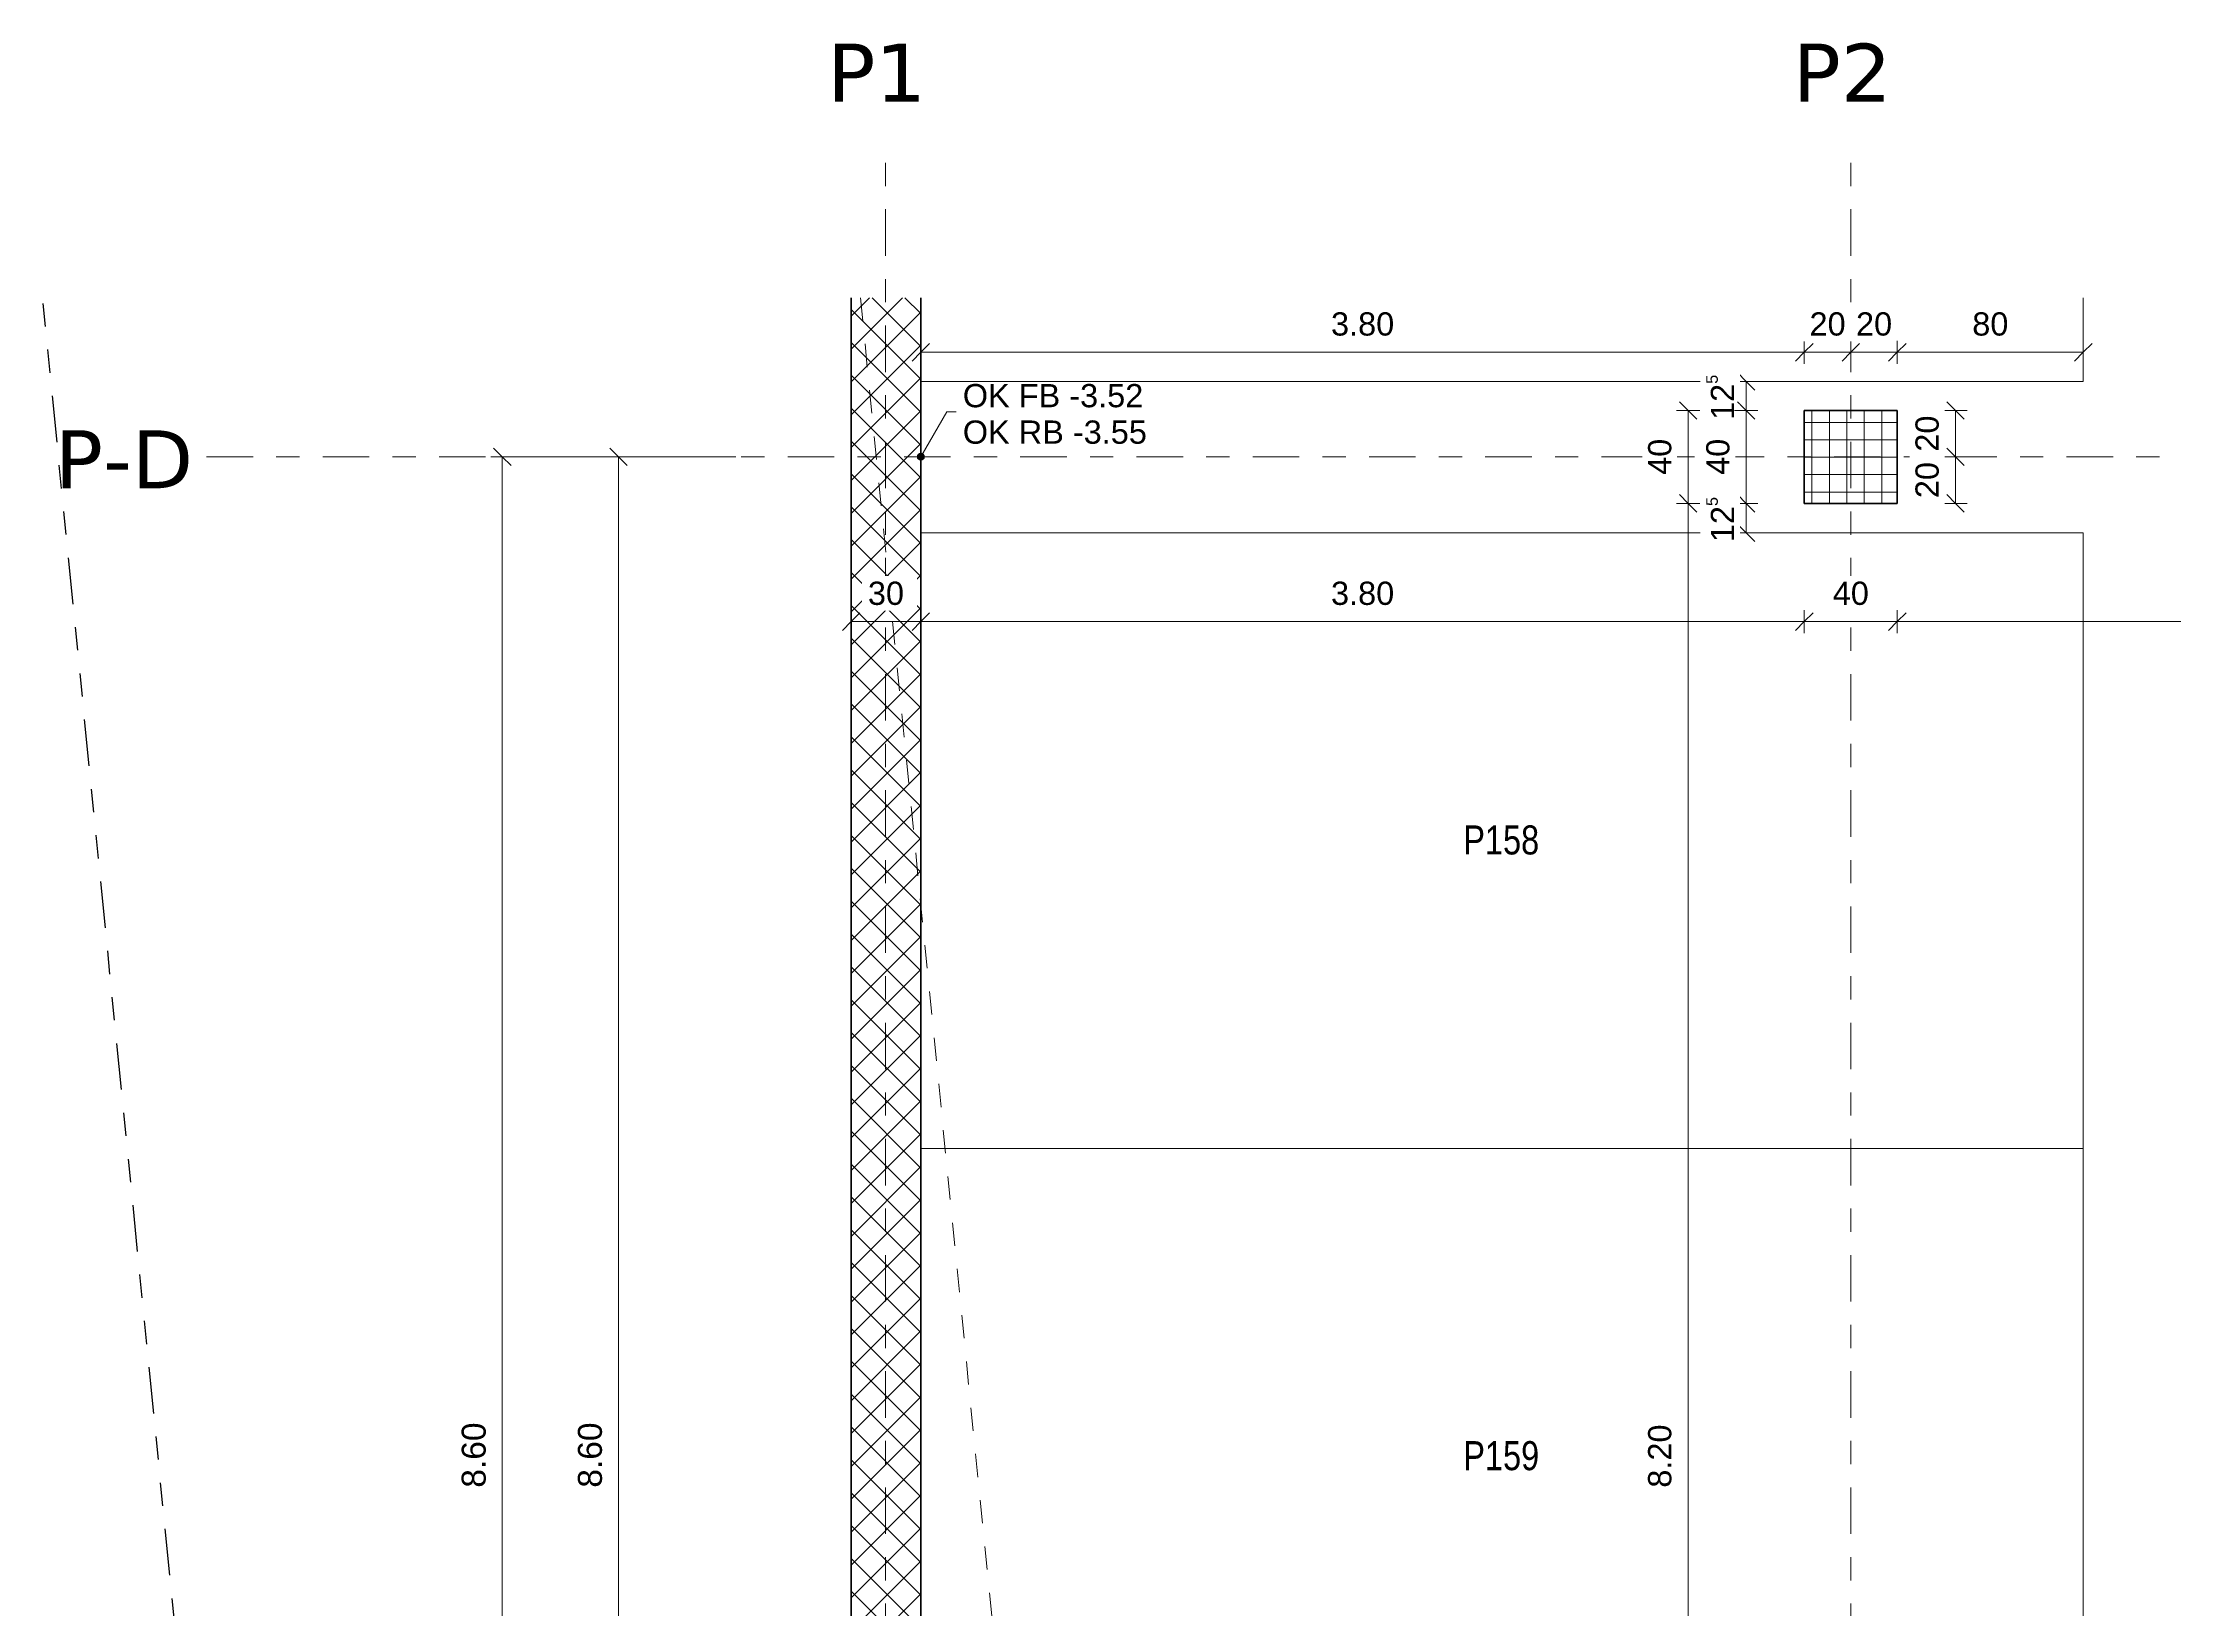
# Model space of a CAD drawing. Header units: metres. Extents: x -85.4 to -16.9, y -21.5 to 5.8.
# Drawn here: x -81.49 to -72.32, y -0.98 to 5.76 of the extents above; entities that cross this region are included whole.
import ezdxf

# ---------------------------------------------------------------- set-up
doc = ezdxf.new("R2010")
doc.units = ezdxf.units.M
for name, pattern in [('_Grundgrenze_', [0.45, 0.2, -0.05, 0.05, -0.05, 0.05, -0.05]), ('_Rasterlinie_', [0.375, 0.2, -0.05, 0.075, -0.05]), ('_Strichliert - Fein_', [0.15, 0.1, -0.05])]:
    doc.linetypes.add(name, pattern=pattern)
for name, color, linetype, lineweight in [('A-____-____-DIMS', 7, 'Continuous', 5), ('A-____-____-DIMS-50', 7, 'Continuous', 5), ('A-WALL-____-MCUT', 7, 'Continuous', 35), ('A-WALL-____-PATT', 7, 'Continuous', 35), ('C-PRKG-____-IDEN', 7, 'Continuous', 5), ('C-PRKG-____-OTLN', 7, 'Continuous', 9), ('G-____-____-DIMS', 7, 'Continuous', 5), ('S-COLS-____-MCUT', 7, 'Continuous', 35), ('S-COLS-____-OTLN', 7, 'Continuous', 9), ('S-GRID-____-OTLN', 7, 'Continuous', 5)]:
    doc.layers.add(name, color=color, linetype=linetype, lineweight=lineweight)
for name, color, linetype, lineweight, true_color in [('A-DETL-____-OTLN', 5, 'Continuous', 9, 0x0000ff), ('C-PROP-LINE-OTLN', 7, '_Grundgrenze_', 25, 0x800000), ('S-GRID-____-IDEN', 7, 'Continuous', 9, 0x5555aa)]:
    doc.layers.add(name, color=color, linetype=linetype, lineweight=lineweight, true_color=true_color)
doc.styles.add('Arial_2', font='arial.ttf', dxfattribs={"height": 0.1})
doc.styles.add('Arial_3', font='arial.ttf', dxfattribs={"width": 0.8, "height": 0.125})
doc.styles.add('Arial_B', font='arial.ttf', dxfattribs={"height": 0.103175})
doc.styles.add('Verdana_B', font='verdana.ttf', dxfattribs={"height": 0.25})
doc.dimstyles.new('SUB_Rohbau_Aussen_Vermassung', dxfattribs={"dimscale": 0.3048, "dimtxt": 0.102026, "dimasz": 0.246063, "dimexe": 0.164042, "dimexo": 0.0625, "dimgap": 0.123031, "dimtad": 1, "dimrnd": 0.005, "dimzin": 0, "dimdsep": 46, "dimtxsty": 'Arial_B', "dimblk1": 'OBLIQUE', "dimblk2": 'OBLIQUE', "dimsah": 1, "dimcen": 0.09, "dimazin": 0, "dimtfac": 1, "dimtdec": 4, "dimtix": 1, "dimtmove": 0, "dimatfit": 3, "dimfxl": 1.64042, "dimfxlon": 1, "dimtvp": 1, "dimtfill": 1, "dimtolj": 1, "dimtzin": 0, "dimarcsym": 2})
doc.dimstyles.new('SUB_Rohbau_fein', dxfattribs={"dimscale": 0.3048, "dimtxt": 0.102026, "dimasz": 0.246063, "dimexe": 0.164042, "dimexo": 0.0625, "dimgap": 0.123031, "dimtad": 1, "dimdec": 1, "dimlfac": 100, "dimrnd": 0.5, "dimdsep": 46, "dimtxsty": 'Arial_2', "dimblk1": 'OBLIQUE', "dimblk2": 'OBLIQUE', "dimsah": 1, "dimcen": 0.09, "dimazin": 0, "dimtfac": 1, "dimtdec": 4, "dimtix": 1, "dimtmove": 0, "dimatfit": 3, "dimfxl": 0.164042, "dimfxlon": 1, "dimtvp": 1, "dimtfill": 1, "dimtolj": 1, "dimtzin": 0, "dimarcsym": 2})
doc.dimstyles.new('SUB_Rohbau_fein_1', dxfattribs={"dimscale": 0.3048, "dimtxt": 0.102026, "dimasz": 0.246063, "dimexe": 0.164042, "dimexo": 0.0625, "dimgap": 0.123031, "dimtad": 1, "dimrnd": 0.005, "dimzin": 0, "dimdsep": 46, "dimtxsty": 'Arial_2', "dimblk1": 'OBLIQUE', "dimblk2": 'OBLIQUE', "dimsah": 1, "dimcen": 0.09, "dimazin": 0, "dimtfac": 1, "dimtdec": 4, "dimtix": 1, "dimtmove": 0, "dimatfit": 3, "dimfxl": 0.164042, "dimfxlon": 1, "dimtvp": 1, "dimtfill": 1, "dimtolj": 1, "dimtzin": 0, "dimarcsym": 2})

# ---------------------------------------------------------------- blocks, each defined once
blk = doc.blocks.new('PP_Parkplatz - 2650 x 5000-V6--01_UG_OK_FFB_AF_lu')
at = {"layer": 'C-PRKG-____-OTLN', "color": 253, "true_color": 0x999999}
for p, q in [((-77.708, 1.0005), (-77.708, -1.649)), ((-72.708, 1.0005), (-77.708, 1.0005)), ((-72.708, 1.0005), (-77.708, 1.0005)), ((-77.708, -1.649), (-77.708, 1.0005)), ((-77.708, 1.0005), (-72.708, 1.0005)), ((-72.708, 1.0005), (-72.708, -1.649)), ((-72.708, -1.649), (-72.708, 1.0005)), ((-72.708, 1.0005), (-72.708, -1.649)), ((-72.708, 1.0005), (-72.708, 1.0005)), ((-72.708, -1.649), (-77.708, -1.649)), ((-77.708, -1.649), (-72.708, -1.649)), ((-72.708, -1.649), (-77.708, -1.649)), ((-72.708, -1.649), (-72.708, -1.649))]:
    blk.add_line(p, q, dxfattribs=at)
blk = doc.blocks.new('PP_Parkplatz - 2650 x 5000-V12--01_UG_OK_FFB_AF_lu')
at = {"layer": 'C-PRKG-____-OTLN', "color": 253, "true_color": 0x999999}
for p, q in [((-77.708, 4.3016), (-77.708, 4.6615)), ((-77.708, 4.3016), (-77.708, 4.6615)), ((-72.708, 4.3016), (-72.708, 4.6615)), ((-72.708, 4.3015), (-72.708, 4.6615)), ((-72.708, 4.6615), (-72.708, 4.3016)), ((-77.708, 4.3016), (-72.708, 4.3016)), ((-72.708, 4.3016), (-77.708, 4.3016)), ((-77.708, 4.3015), (-72.708, 4.3015)), ((-72.708, 4.3015), (-72.708, 4.3016))]:
    blk.add_line(p, q, dxfattribs=at)
blk = doc.blocks.new('Family - ___-13919876--01_UG_OK_FFB_AF_lu')
at = {"layer": 'C-PROP-LINE-OTLN'}
blk.add_line((-78.996, -20.3395), (-81.4851, 4.6615), dxfattribs=at)
blk = doc.blocks.new('DIMBLOCK8--01_UG_OK_FFB_AF_lu')
at = {"layer": 'A-____-____-DIMS-50'}
for p, q in [((-79.508, 3.9766), (-79.558, 3.9766)), ((-79.508, 3.9766), (-79.5455, 4.0141)), ((-79.508, 3.9766), (-79.508, -4.6234)), ((-79.508, 3.9766), (-79.4705, 3.9391)), ((-79.508, 3.9766), (-79.008, 3.9766)), ((-79.508, -4.6234), (-79.558, -4.6234)), ((-79.508, -4.6234), (-79.5455, -4.5859)), ((-79.508, -4.6234), (-79.4705, -4.6609)), ((-79.508, -4.6234), (-79.008, -4.6234))]:
    blk.add_line(p, q, dxfattribs=at)
at = {"layer": 'A-____-____-DIMS-50', "color": 0, "insert": (-79.6827, -0.4591), "char_height": 0.10317, "width": 0.325653, "attachment_point": 1, "rotation": 90, "line_spacing_factor": 0.941778, "style": 'Arial_B', "bg_fill": 3, "box_fill_scale": 1.25, "bg_fill_color": 256, "bg_fill_true_color": 13158600, "bg_fill_transparency": 0}
blk.add_mtext('8.60', dxfattribs=at)
blk = doc.blocks.new('_Oblique')
at = {"color": 0, "linetype": 'ByBlock', "lineweight": -2}
blk.add_line((-0.5, -0.5), (0.5, 0.5), dxfattribs=at)
blk = doc.blocks.new('DIMBLOCK14--01_UG_OK_FFB_AF_lu')
at = {"layer": 'A-____-____-DIMS-50'}
for p, q in [((-79.008, 3.9766), (-79.058, 3.9766)), ((-79.008, 3.9766), (-79.0455, 4.0141)), ((-79.008, -4.6234), (-79.008, 3.9766)), ((-79.008, 3.9766), (-78.9705, 3.9391)), ((-79.008, 3.9766), (-78.5041, 3.9766)), ((-79.008, -4.6234), (-79.058, -4.6234)), ((-79.008, -4.6234), (-79.0455, -4.5859)), ((-79.008, -4.6234), (-78.9705, -4.6609)), ((-79.008, -4.6234), (-78.5041, -4.6234))]:
    blk.add_line(p, q, dxfattribs=at)
at = {"layer": 'A-____-____-DIMS-50', "color": 0, "insert": (-79.1827, -0.4591), "char_height": 0.10317, "width": 0.325653, "attachment_point": 1, "rotation": 90, "line_spacing_factor": 0.941778, "style": 'Arial_B', "bg_fill": 3, "box_fill_scale": 1.25, "bg_fill_color": 256, "bg_fill_true_color": 13158600, "bg_fill_transparency": 0}
blk.add_mtext('8.60', dxfattribs=at)
blk = doc.blocks.new('DIMBLOCK73--01_UG_OK_FFB_AF_lu')
at = {"layer": 'A-____-____-DIMS-50'}
for p, q in [((-74.408, 3.7766), (-74.458, 3.7766)), ((-74.408, 3.7766), (-74.4455, 3.8141)), ((-74.408, -4.4234), (-74.408, 3.7766)), ((-74.408, 3.7766), (-74.3705, 3.7391)), ((-74.408, 3.7766), (-74.358, 3.7766)), ((-74.408, -4.4234), (-74.4455, -4.3859)), ((-74.408, -4.4234), (-74.458, -4.4234)), ((-74.408, -4.4234), (-74.3705, -4.4609)), ((-74.408, -4.4234), (-74.358, -4.4234))]:
    blk.add_line(p, q, dxfattribs=at)
at = {"layer": 'A-____-____-DIMS-50', "color": 0, "insert": (-74.58, -0.4591), "char_height": 0.1, "width": 0.325653, "attachment_point": 1, "rotation": 90, "line_spacing_factor": 0.941778, "style": 'Arial_2', "bg_fill": 3, "box_fill_scale": 1.25, "bg_fill_color": 256, "bg_fill_true_color": 13158600, "bg_fill_transparency": 0}
blk.add_mtext('8.20', dxfattribs=at)
blk = doc.blocks.new('DIMBLOCK74--01_UG_OK_FFB_AF_lu')
at = {"layer": 'A-____-____-DIMS-50'}
for p, q in [((-74.408, 4.1766), (-74.458, 4.1766)), ((-74.408, 4.1766), (-74.4455, 4.2141)), ((-74.408, 3.7766), (-74.408, 4.1766)), ((-74.408, 4.1766), (-74.3705, 4.1391)), ((-74.408, 4.1766), (-74.358, 4.1766)), ((-74.408, 3.7766), (-74.458, 3.7766)), ((-74.408, 3.7766), (-74.4455, 3.8141)), ((-74.408, 3.7766), (-74.3705, 3.7391)), ((-74.408, 3.7766), (-74.358, 3.7766))]:
    blk.add_line(p, q, dxfattribs=at)
at = {"layer": 'A-____-____-DIMS-50', "color": 0, "insert": (-74.58, 3.899), "char_height": 0.1, "width": 0.186088, "attachment_point": 1, "rotation": 90, "line_spacing_factor": 0.941778, "style": 'Arial_2', "bg_fill": 3, "box_fill_scale": 1.25, "bg_fill_color": 256, "bg_fill_true_color": 13158600, "bg_fill_transparency": 0}
blk.add_mtext('40', dxfattribs=at)
blk = doc.blocks.new('DIMBLOCK80--01_UG_OK_FFB_AF_lu')
at = {"layer": 'A-____-____-DIMS-50'}
for p, q in [((-74.158, 4.3016), (-74.1955, 4.3391)), ((-74.158, 4.3016), (-74.208, 4.3016)), ((-74.158, 4.3016), (-74.158, 4.1766)), ((-74.158, 4.3016), (-74.1205, 4.2641)), ((-74.158, 4.3016), (-74.108, 4.3016)), ((-74.158, 4.1766), (-74.208, 4.1766)), ((-74.158, 4.1766), (-74.1955, 4.2141)), ((-74.158, 4.1766), (-74.1205, 4.1391)), ((-74.158, 4.1766), (-74.108, 4.1766))]:
    blk.add_line(p, q, dxfattribs=at)
at = {"layer": 'A-____-____-DIMS-50', "color": 0, "insert": (-74.33, 4.1355), "char_height": 0.1, "width": 0.248525, "attachment_point": 1, "rotation": 90, "line_spacing_factor": 0.941778, "style": 'Arial_2', "bg_fill": 3, "box_fill_scale": 1.25, "bg_fill_color": 256, "bg_fill_true_color": 13158600, "bg_fill_transparency": 0}
blk.add_mtext('12\\A2\\H0.5x;\\S5^  ;\\H2x;', dxfattribs=at)
blk = doc.blocks.new('DIMBLOCK81--01_UG_OK_FFB_AF_lu')
at = {"layer": 'A-____-____-DIMS-50'}
for p, q in [((-74.158, 4.1766), (-74.208, 4.1766)), ((-74.158, 4.1766), (-74.1955, 4.2141)), ((-74.158, 4.1766), (-74.158, 3.7766)), ((-74.158, 4.1766), (-74.1205, 4.1391)), ((-74.158, 4.1766), (-74.108, 4.1766)), ((-74.158, 3.7766), (-74.208, 3.7766)), ((-74.158, 3.7766), (-74.1955, 3.8141)), ((-74.158, 3.7766), (-74.1205, 3.7391)), ((-74.158, 3.7766), (-74.108, 3.7766))]:
    blk.add_line(p, q, dxfattribs=at)
at = {"layer": 'A-____-____-DIMS-50', "color": 0, "insert": (-74.33, 3.899), "char_height": 0.1, "width": 0.186088, "attachment_point": 1, "rotation": 90, "line_spacing_factor": 0.941778, "style": 'Arial_2', "bg_fill": 3, "box_fill_scale": 1.25, "bg_fill_color": 256, "bg_fill_true_color": 13158600, "bg_fill_transparency": 0}
blk.add_mtext('40', dxfattribs=at)
blk = doc.blocks.new('DIMBLOCK82--01_UG_OK_FFB_AF_lu')
at = {"layer": 'A-____-____-DIMS-50'}
for p, q in [((-74.158, 3.7766), (-74.208, 3.7766)), ((-74.158, 3.7766), (-74.1955, 3.8141)), ((-74.158, 3.7766), (-74.158, 3.6499)), ((-74.158, 3.7766), (-74.1205, 3.7391)), ((-74.158, 3.7766), (-74.108, 3.7766)), ((-74.158, 3.6499), (-74.1955, 3.6874)), ((-74.158, 3.6499), (-74.208, 3.6499)), ((-74.158, 3.6499), (-74.1205, 3.6124)), ((-74.158, 3.6499), (-74.108, 3.6499))]:
    blk.add_line(p, q, dxfattribs=at)
at = {"layer": 'A-____-____-DIMS-50', "color": 0, "insert": (-74.33, 3.6097), "char_height": 0.1, "width": 0.248525, "attachment_point": 1, "rotation": 90, "line_spacing_factor": 0.941778, "style": 'Arial_2', "bg_fill": 3, "box_fill_scale": 1.25, "bg_fill_color": 256, "bg_fill_true_color": 13158600, "bg_fill_transparency": 0}
blk.add_mtext('12\\A2\\H0.5x;\\S5^  ;\\H2x;', dxfattribs=at)
blk = doc.blocks.new('DIMBLOCK83--01_UG_OK_FFB_AF_lu')
at = {"layer": 'A-____-____-DIMS-50'}
for p, q in [((-77.708, 4.4266), (-77.7455, 4.3891)), ((-77.708, 4.4266), (-77.708, 4.4766)), ((-77.708, 4.4266), (-77.6705, 4.4641)), ((-77.708, 4.4266), (-73.908, 4.4266)), ((-77.708, 4.4266), (-77.708, 4.3766)), ((-73.908, 4.4266), (-73.9455, 4.3891)), ((-73.908, 4.4266), (-73.908, 4.4766)), ((-73.908, 4.4266), (-73.8705, 4.4641)), ((-73.908, 4.4266), (-73.908, 4.3766))]:
    blk.add_line(p, q, dxfattribs=at)
at = {"layer": 'A-____-____-DIMS-50', "color": 0, "insert": (-75.9437, 4.5986), "char_height": 0.1, "width": 0.325653, "attachment_point": 1, "line_spacing_factor": 0.941778, "style": 'Arial_2', "bg_fill": 3, "box_fill_scale": 1.25, "bg_fill_color": 256, "bg_fill_true_color": 13158600, "bg_fill_transparency": 0}
blk.add_mtext('3.80', dxfattribs=at)
blk = doc.blocks.new('DIMBLOCK84--01_UG_OK_FFB_AF_lu')
at = {"layer": 'A-____-____-DIMS-50'}
for p, q in [((-73.908, 4.4266), (-73.9455, 4.3891)), ((-73.908, 4.4266), (-73.908, 4.4766)), ((-73.908, 4.4266), (-73.8705, 4.4641)), ((-73.908, 4.4266), (-73.708, 4.4266)), ((-73.908, 4.4266), (-73.908, 4.3766)), ((-73.708, 4.4266), (-73.7455, 4.3891)), ((-73.708, 4.4266), (-73.708, 4.4766)), ((-73.708, 4.4266), (-73.6705, 4.4641)), ((-73.708, 4.4266), (-73.708, 4.3766))]:
    blk.add_line(p, q, dxfattribs=at)
at = {"layer": 'A-____-____-DIMS-50', "color": 0, "insert": (-73.8856, 4.5986), "char_height": 0.1, "width": 0.186088, "attachment_point": 1, "line_spacing_factor": 0.941778, "style": 'Arial_2', "bg_fill": 3, "box_fill_scale": 1.25, "bg_fill_color": 256, "bg_fill_true_color": 13158600, "bg_fill_transparency": 0}
blk.add_mtext('20', dxfattribs=at)
blk = doc.blocks.new('DIMBLOCK85--01_UG_OK_FFB_AF_lu')
at = {"layer": 'A-____-____-DIMS-50'}
for p, q in [((-73.708, 4.4266), (-73.7455, 4.3891)), ((-73.708, 4.4266), (-73.708, 4.4766)), ((-73.708, 4.4266), (-73.6705, 4.4641)), ((-73.708, 4.4266), (-73.508, 4.4266)), ((-73.708, 4.4266), (-73.708, 4.3766)), ((-73.508, 4.4266), (-73.5455, 4.3891)), ((-73.508, 4.4266), (-73.508, 4.4766)), ((-73.508, 4.4266), (-73.4705, 4.4641)), ((-73.508, 4.4266), (-73.508, 4.3766))]:
    blk.add_line(p, q, dxfattribs=at)
at = {"layer": 'A-____-____-DIMS-50', "color": 0, "insert": (-73.6856, 4.5986), "char_height": 0.1, "width": 0.186088, "attachment_point": 1, "line_spacing_factor": 0.941778, "style": 'Arial_2', "bg_fill": 3, "box_fill_scale": 1.25, "bg_fill_color": 256, "bg_fill_true_color": 13158600, "bg_fill_transparency": 0}
blk.add_mtext('20', dxfattribs=at)
blk = doc.blocks.new('DIMBLOCK86--01_UG_OK_FFB_AF_lu')
at = {"layer": 'A-____-____-DIMS-50'}
for p, q in [((-73.508, 4.4266), (-73.5455, 4.3891)), ((-73.508, 4.4266), (-73.508, 4.4766)), ((-73.508, 4.4266), (-73.4705, 4.4641)), ((-73.508, 4.4266), (-72.708, 4.4266)), ((-73.508, 4.4266), (-73.508, 4.3766)), ((-72.708, 4.4266), (-72.7455, 4.3891)), ((-72.708, 4.4266), (-72.708, 4.4766)), ((-72.708, 4.4266), (-72.6705, 4.4641)), ((-72.708, 4.4266), (-72.708, 4.3766))]:
    blk.add_line(p, q, dxfattribs=at)
at = {"layer": 'A-____-____-DIMS-50', "color": 0, "insert": (-73.1856, 4.5986), "char_height": 0.1, "width": 0.186088, "attachment_point": 1, "line_spacing_factor": 0.941778, "style": 'Arial_2', "bg_fill": 3, "box_fill_scale": 1.25, "bg_fill_color": 256, "bg_fill_true_color": 13158600, "bg_fill_transparency": 0}
blk.add_mtext('80', dxfattribs=at)
blk = doc.blocks.new('DIMBLOCK226--01_UG_OK_FFB_AF_lu')
at = {"layer": 'A-____-____-DIMS-50'}
for p, q in [((-78.008, 3.2675), (-78.008, 3.3175)), ((-78.008, 3.2675), (-77.9705, 3.305)), ((-77.708, 3.2675), (-77.708, 3.3175)), ((-77.708, 3.2675), (-77.6705, 3.305)), ((-78.008, 3.2675), (-78.0455, 3.23)), ((-78.008, 3.2675), (-77.708, 3.2675)), ((-78.008, 3.2675), (-78.008, 3.2175)), ((-77.708, 3.2675), (-77.7455, 3.23)), ((-77.708, 3.2675), (-77.708, 3.2175))]:
    blk.add_line(p, q, dxfattribs=at)
at = {"layer": 'A-____-____-DIMS-50', "color": 0, "insert": (-77.9356, 3.4396), "char_height": 0.1, "width": 0.186088, "attachment_point": 1, "line_spacing_factor": 0.941778, "style": 'Arial_2', "bg_fill": 3, "box_fill_scale": 1.25, "bg_fill_color": 256, "bg_fill_true_color": 13158600, "bg_fill_transparency": 0}
blk.add_mtext('30', dxfattribs=at)
blk = doc.blocks.new('DIMBLOCK227--01_UG_OK_FFB_AF_lu')
at = {"layer": 'A-____-____-DIMS-50'}
for p, q in [((-77.708, 3.2675), (-77.708, 3.3175)), ((-77.708, 3.2675), (-77.6705, 3.305)), ((-73.908, 3.2675), (-73.908, 3.3175)), ((-73.908, 3.2675), (-73.8705, 3.305)), ((-77.708, 3.2675), (-77.7455, 3.23)), ((-77.708, 3.2675), (-73.908, 3.2675)), ((-77.708, 3.2675), (-77.708, 3.2175)), ((-73.908, 3.2675), (-73.9455, 3.23)), ((-73.908, 3.2675), (-73.908, 3.2175))]:
    blk.add_line(p, q, dxfattribs=at)
at = {"layer": 'A-____-____-DIMS-50', "color": 0, "insert": (-75.9437, 3.4396), "char_height": 0.1, "width": 0.325653, "attachment_point": 1, "line_spacing_factor": 0.941778, "style": 'Arial_2', "bg_fill": 3, "box_fill_scale": 1.25, "bg_fill_color": 256, "bg_fill_true_color": 13158600, "bg_fill_transparency": 0}
blk.add_mtext('3.80', dxfattribs=at)
blk = doc.blocks.new('DIMBLOCK228--01_UG_OK_FFB_AF_lu')
at = {"layer": 'A-____-____-DIMS-50'}
for p, q in [((-73.908, 3.2675), (-73.908, 3.3175)), ((-73.908, 3.2675), (-73.8705, 3.305)), ((-73.508, 3.2675), (-73.508, 3.3175)), ((-73.508, 3.2675), (-73.4705, 3.305)), ((-73.908, 3.2675), (-73.9455, 3.23)), ((-73.908, 3.2675), (-73.508, 3.2675)), ((-73.908, 3.2675), (-73.908, 3.2175)), ((-73.508, 3.2675), (-73.5455, 3.23)), ((-73.508, 3.2675), (-73.508, 3.2175))]:
    blk.add_line(p, q, dxfattribs=at)
at = {"layer": 'A-____-____-DIMS-50', "color": 0, "insert": (-73.7856, 3.4396), "char_height": 0.1, "width": 0.186088, "attachment_point": 1, "line_spacing_factor": 0.941778, "style": 'Arial_2', "bg_fill": 3, "box_fill_scale": 1.25, "bg_fill_color": 256, "bg_fill_true_color": 13158600, "bg_fill_transparency": 0}
blk.add_mtext('40', dxfattribs=at)
blk = doc.blocks.new('DIMBLOCK229--01_UG_OK_FFB_AF_lu')
at = {"layer": 'A-____-____-DIMS-50'}
for p, q in [((-73.508, 3.2675), (-73.508, 3.3175)), ((-73.508, 3.2675), (-73.4705, 3.305)), ((-66.908, 3.2675), (-66.908, 3.3175)), ((-66.908, 3.2675), (-66.8705, 3.305)), ((-73.508, 3.2675), (-73.5455, 3.23)), ((-73.508, 3.2675), (-66.908, 3.2675)), ((-73.508, 3.2675), (-73.508, 3.2175)), ((-66.908, 3.2675), (-66.9455, 3.23)), ((-66.908, 3.2675), (-66.908, 3.2175))]:
    blk.add_line(p, q, dxfattribs=at)
at = {"layer": 'A-____-____-DIMS-50', "color": 0, "insert": (-70.3437, 3.4396), "char_height": 0.1, "width": 0.325653, "attachment_point": 1, "line_spacing_factor": 0.941778, "style": 'Arial_2', "bg_fill": 3, "box_fill_scale": 1.25, "bg_fill_color": 256, "bg_fill_true_color": 13158600, "bg_fill_transparency": 0}
blk.add_mtext('6.60', dxfattribs=at)
blk = doc.blocks.new('DIMBLOCK319--01_UG_OK_FFB_AF_lu')
at = {"layer": 'A-____-____-DIMS-50'}
for p, q in [((-73.258, 4.1766), (-73.308, 4.1766)), ((-73.258, 4.1766), (-73.2955, 4.2141)), ((-73.258, 4.1766), (-73.258, 3.9766)), ((-73.258, 4.1766), (-73.2205, 4.1391)), ((-73.258, 4.1766), (-73.208, 4.1766)), ((-73.258, 3.9766), (-73.308, 3.9766)), ((-73.258, 3.9766), (-73.2955, 4.0141)), ((-73.258, 3.9766), (-73.2205, 3.9391)), ((-73.258, 3.9766), (-73.208, 3.9766))]:
    blk.add_line(p, q, dxfattribs=at)
at = {"layer": 'A-____-____-DIMS-50', "color": 0, "insert": (-73.43, 3.999), "char_height": 0.1, "width": 0.186088, "attachment_point": 1, "rotation": 90, "line_spacing_factor": 0.941778, "style": 'Arial_2', "bg_fill": 3, "box_fill_scale": 1.25, "bg_fill_color": 256, "bg_fill_true_color": 13158600, "bg_fill_transparency": 0}
blk.add_mtext('20', dxfattribs=at)
blk = doc.blocks.new('DIMBLOCK320--01_UG_OK_FFB_AF_lu')
at = {"layer": 'A-____-____-DIMS-50'}
for p, q in [((-73.258, 3.9766), (-73.308, 3.9766)), ((-73.258, 3.9766), (-73.2955, 4.0141)), ((-73.258, 3.9766), (-73.258, 3.7766)), ((-73.258, 3.9766), (-73.2205, 3.9391)), ((-73.258, 3.9766), (-73.208, 3.9766)), ((-73.258, 3.7766), (-73.308, 3.7766)), ((-73.258, 3.7766), (-73.2955, 3.8141)), ((-73.258, 3.7766), (-73.2205, 3.7391)), ((-73.258, 3.7766), (-73.208, 3.7766))]:
    blk.add_line(p, q, dxfattribs=at)
at = {"layer": 'A-____-____-DIMS-50', "color": 0, "insert": (-73.43, 3.799), "char_height": 0.1, "width": 0.186088, "attachment_point": 1, "rotation": 90, "line_spacing_factor": 0.941778, "style": 'Arial_2', "bg_fill": 3, "box_fill_scale": 1.25, "bg_fill_color": 256, "bg_fill_true_color": 13158600, "bg_fill_transparency": 0}
blk.add_mtext('20', dxfattribs=at)

msp = doc.modelspace()

# ---------------------------------------------------------------- hatches: boundary and pattern name
at = {"layer": 'A-WALL-____-PATT', "lineweight": 9}
h = msp.add_hatch(dxfattribs=at)
h.set_pattern_fill('FP_1', color=256, style=0, pattern_type=2)
h.set_pattern_definition([(45, (0, 0), (-0.07071068, 0.07071068), []), (135, (0, 0), (-0.07071068, -0.07071068), [])])
h.paths.add_polyline_path([(-78.008, -12.7114), (-77.708, -12.6965), (-77.708, 4.6615), (-78.008, 4.6615), (-78.008, -8.339)])
at = {"layer": 'G-____-____-DIMS', "lineweight": 9}
h = msp.add_hatch(color=256, dxfattribs=at)
edge = h.paths.add_edge_path()
edge.add_arc((-77.708, 3.9772), 0.015, 0, 360)
at = {"layer": 'S-COLS-____-OTLN'}
h = msp.add_hatch(dxfattribs=at)
h.set_pattern_fill('FP_2', color=256, style=0, pattern_type=2)
h.set_pattern_definition([(0, (0, 0), (0, 0.075), []), (90, (0, 0), (-0.075, 5e-18), [])])
h.paths.add_polyline_path([(-73.908, 3.7766), (-73.508, 3.7766), (-73.508, 4.1766), (-73.908, 4.1766)])

# ---------------------------------------------------------------- linework, layer by layer
at = {"layer": 'A-DETL-____-OTLN', "color": 30, "linetype": '_Strichliert - Fein_', "true_color": 0xff8000}
msp.add_line((-77.9678, 4.6615), (-75.8289, -16.8216), dxfattribs=at)
at = {"layer": 'A-WALL-____-MCUT'}
for p, q in [((-78.008, 4.6615), (-78.008, -12.7114)), ((-77.708, -12.6965), (-77.708, 4.6615))]:
    msp.add_line(p, q, dxfattribs=at)
at = {"layer": 'G-____-____-DIMS'}
for p, q in [((-77.708, 3.9772), (-77.5966, 4.1701)), ((-77.5966, 4.1701), (-77.5554, 4.1701))]:
    msp.add_line(p, q, dxfattribs=at)
at = {"layer": 'G-____-____-DIMS', "lineweight": 9}
msp.add_circle((-77.708, 3.9772), 0.015, dxfattribs=at)
at = {"layer": 'S-COLS-____-MCUT'}
for p, q in [((-73.508, 4.1766), (-73.908, 4.1766)), ((-73.908, 4.1766), (-73.908, 3.7766)), ((-73.508, 3.7766), (-73.508, 4.1766)), ((-73.908, 3.7766), (-73.508, 3.7766))]:
    msp.add_line(p, q, dxfattribs=at)
at = {"layer": 'S-GRID-____-OTLN', "color": 8, "linetype": '_Rasterlinie_', "true_color": 0x808080}
for p, q in [((-77.8603, -20.6582), (-77.8603, 5.3402)), ((-73.708, -20.6582), (-73.708, 5.3402)), ((-80.7802, 3.9766), (-33.0021, 3.9766))]:
    msp.add_line(p, q, dxfattribs=at)

# ---------------------------------------------------------------- block references
at = {"layer": 'C-PRKG-____-OTLN', "color": 253, "true_color": 0x999999}
for name, p in [('PP_Parkplatz - 2650 x 5000-V12--01_UG_OK_FFB_AF_lu', (0, 0)), ('PP_Parkplatz - 2650 x 5000-V6--01_UG_OK_FFB_AF_lu', (0, 2.6495)), ('PP_Parkplatz - 2650 x 5000-V6--01_UG_OK_FFB_AF_lu', (0, 0))]:
    msp.add_blockref(name, p, dxfattribs=at)
at = {"layer": 'C-PROP-LINE-OTLN'}
msp.add_blockref('Family - ___-13919876--01_UG_OK_FFB_AF_lu', (0, 0), dxfattribs=at)

# ---------------------------------------------------------------- texts
at = {"layer": 'G-____-____-DIMS', "insert": (-77.5274, 4.2901), "char_height": 0.1, "width": 0.946353, "attachment_point": 1, "line_spacing_factor": 0.941778, "style": 'Arial_2'}
msp.add_mtext('OK FB -3.52\\POK RB -3.55', dxfattribs=at)
at = {"layer": 'S-GRID-____-IDEN', "color": 8, "lineweight": 5, "true_color": 0x808080, "char_height": 0.25, "attachment_point": 1, "style": 'Verdana_B'}
for s, insert, width in [('P1', (-78.1101, 5.7547), 0.601266), ('P2', (-73.9578, 5.7547), 0.601266), ('P-D', (-81.4324, 4.0911), 0.849789)]:
    msp.add_mtext(s, dxfattribs=dict(at, insert=insert, width=width))

# ---------------------------------------------------------------- next in the draw order: texts
at = {"layer": 'C-PRKG-____-IDEN', "char_height": 0.125, "width": 0.391223, "attachment_point": 1, "style": 'Arial_3', "bg_fill": 3, "box_fill_scale": 1.25, "bg_fill_color": 256, "bg_fill_true_color": 13158600, "bg_fill_transparency": 0}
for s, insert in [('P158', (-75.3746, 2.3907)), ('P159', (-75.3746, -0.2588))]:
    msp.add_mtext(s, dxfattribs=dict(at, insert=insert))

# ---------------------------------------------------------------- next in the draw order: dimensions: what is measured, and where the dimension line sits
at = {"layer": 'A-____-____-DIMS'}
for base, p1, p2, dimstyle, override, picture, middle in [((-73.258, 3.9766), (-73.308, 4.1766), (-73.208, 3.9766), 'SUB_Rohbau_fein', {"dimpost": '<>', "dimfxl": 0.223607}, 'DIMBLOCK319--01_UG_OK_FFB_AF_lu', (-73.3466, 4.0766)), ((-79.508, -4.6234), (-79.008, 3.9766), (-79.008, -4.6234), 'SUB_Rohbau_Aussen_Vermassung', {"dimpost": '<>', "dimfxl": 8.6}, 'DIMBLOCK8--01_UG_OK_FFB_AF_lu', (-79.5982, -0.3234)), ((-74.408, 3.7766), (-74.358, -4.4234), (-74.358, 3.7766), 'SUB_Rohbau_fein_1', {"dimpost": '<>', "dimfxl": 8.2}, 'DIMBLOCK73--01_UG_OK_FFB_AF_lu', (-74.4966, -0.3234))]:
    dim = msp.add_linear_dim(base=base, p1=p1, p2=p2, angle=90, dimstyle=dimstyle, override=override, dxfattribs=at)
    dim.commit()
    dim.dimension.update_dxf_attribs({"geometry": picture, "text_midpoint": middle})
dim = msp.add_linear_dim(base=(-77.708, 3.2675), p1=(-78.008, 3.3175), p2=(-77.708, 3.3175), dimstyle='SUB_Rohbau_fein', override={"dimpost": '<>', "dimfxl": 0.3}, dxfattribs=at)
dim.commit()
dim.dimension.update_dxf_attribs({"geometry": 'DIMBLOCK226--01_UG_OK_FFB_AF_lu', "text_midpoint": (-77.858, 3.3561)})

# ---------------------------------------------------------------- next in the draw order: dimensions: what is measured, and where the dimension line sits
for base, p1, p2, dimstyle, override, picture, middle in [((-74.408, 4.1766), (-74.358, 3.7766), (-74.358, 4.1766), 'SUB_Rohbau_fein', {"dimpost": '<>', "dimfxl": 0.4}, 'DIMBLOCK74--01_UG_OK_FFB_AF_lu', (-74.4966, 3.9766)), ((-79.008, 3.9766), (-78.5041, -4.6234), (-78.5041, 3.9766), 'SUB_Rohbau_Aussen_Vermassung', {"dimpost": '<>', "dimfxl": 8.6}, 'DIMBLOCK14--01_UG_OK_FFB_AF_lu', (-79.0982, -0.3234)), ((-73.258, 3.7766), (-73.208, 3.9766), (-73.308, 3.7766), 'SUB_Rohbau_fein', {"dimpost": '<>', "dimfxl": 0.223607}, 'DIMBLOCK320--01_UG_OK_FFB_AF_lu', (-73.3466, 3.8766))]:
    dim = msp.add_linear_dim(base=base, p1=p1, p2=p2, angle=90, dimstyle=dimstyle, override=override, dxfattribs=at)
    dim.commit()
    dim.dimension.update_dxf_attribs({"geometry": picture, "text_midpoint": middle})
dim = msp.add_linear_dim(base=(-73.908, 3.2675), p1=(-77.708, 3.3175), p2=(-73.908, 3.3175), dimstyle='SUB_Rohbau_fein_1', override={"dimpost": '<>', "dimfxl": 3.8}, dxfattribs=at)
dim.commit()
dim.dimension.update_dxf_attribs({"geometry": 'DIMBLOCK227--01_UG_OK_FFB_AF_lu', "text_midpoint": (-75.808, 3.3561)})

# ---------------------------------------------------------------- next in the draw order: dimensions: what is measured, and where the dimension line sits
dim = msp.add_linear_dim(base=(-74.158, 4.1766), p1=(-74.108, 4.3016), p2=(-74.108, 4.1766), angle=90, text='\\A1;12\\Q;{\\A1;{\\H0.5x;\\S5^ ;}}', dimstyle='SUB_Rohbau_fein', override={"dimpost": '<>', "dimfxl": 0.125}, dxfattribs=at)
dim.commit()
dim.dimension.update_dxf_attribs({"geometry": 'DIMBLOCK80--01_UG_OK_FFB_AF_lu', "text_midpoint": (-74.2457, 4.2391)})
dim = msp.add_linear_dim(base=(-73.508, 3.2675), p1=(-73.908, 3.3175), p2=(-73.508, 3.3175), dimstyle='SUB_Rohbau_fein', override={"dimpost": '<>', "dimfxl": 0.4}, dxfattribs=at)
dim.commit()
dim.dimension.update_dxf_attribs({"geometry": 'DIMBLOCK228--01_UG_OK_FFB_AF_lu', "text_midpoint": (-73.708, 3.3561)})

# ---------------------------------------------------------------- next in the draw order: dimensions: what is measured, and where the dimension line sits
for base, p1, p2, override, picture, middle in [((-73.908, 4.4266), (-77.708, 4.4766), (-73.908, 4.3766), {"dimpost": '<>', "dimfxl": 3.801316}, 'DIMBLOCK83--01_UG_OK_FFB_AF_lu', (-75.808, 4.5151)), ((-66.908, 3.2675), (-73.508, 3.3175), (-66.908, 3.3175), {"dimpost": '<>', "dimfxl": 6.6}, 'DIMBLOCK229--01_UG_OK_FFB_AF_lu', (-70.208, 3.3561))]:
    dim = msp.add_linear_dim(base=base, p1=p1, p2=p2, dimstyle='SUB_Rohbau_fein_1', override=override, dxfattribs=at)
    dim.commit()
    dim.dimension.update_dxf_attribs({"geometry": picture, "text_midpoint": middle})
dim = msp.add_linear_dim(base=(-74.158, 3.7766), p1=(-74.108, 4.1766), p2=(-74.108, 3.7766), angle=90, dimstyle='SUB_Rohbau_fein', override={"dimpost": '<>', "dimfxl": 0.4}, dxfattribs=at)
dim.commit()
dim.dimension.update_dxf_attribs({"geometry": 'DIMBLOCK81--01_UG_OK_FFB_AF_lu', "text_midpoint": (-74.2466, 3.9766)})

# ---------------------------------------------------------------- next in the draw order: dimensions: what is measured, and where the dimension line sits
dim = msp.add_linear_dim(base=(-73.708, 4.4266), p1=(-73.908, 4.3766), p2=(-73.708, 4.4766), dimstyle='SUB_Rohbau_fein', override={"dimpost": '<>', "dimfxl": 0.223607}, dxfattribs=at)
dim.commit()
dim.dimension.update_dxf_attribs({"geometry": 'DIMBLOCK84--01_UG_OK_FFB_AF_lu', "text_midpoint": (-73.808, 4.5151)})
dim = msp.add_linear_dim(base=(-74.158, 3.6499), p1=(-74.108, 3.7766), p2=(-74.108, 3.6499), angle=90, text='\\A1;12\\Q;{\\A1;{\\H0.5x;\\S5^ ;}}', dimstyle='SUB_Rohbau_fein', override={"dimpost": '<>', "dimfxl": 0.126634}, dxfattribs=at)
dim.commit()
dim.dimension.update_dxf_attribs({"geometry": 'DIMBLOCK82--01_UG_OK_FFB_AF_lu', "text_midpoint": (-74.2457, 3.7132)})

# ---------------------------------------------------------------- next in the draw order: dimensions: what is measured, and where the dimension line sits
dim = msp.add_linear_dim(base=(-73.508, 4.4266), p1=(-73.708, 4.4766), p2=(-73.508, 4.3766), dimstyle='SUB_Rohbau_fein', override={"dimpost": '<>', "dimfxl": 0.223607}, dxfattribs=at)
dim.commit()
dim.dimension.update_dxf_attribs({"geometry": 'DIMBLOCK85--01_UG_OK_FFB_AF_lu', "text_midpoint": (-73.608, 4.5151)})

# ---------------------------------------------------------------- next in the draw order: dimensions: what is measured, and where the dimension line sits
dim = msp.add_linear_dim(base=(-72.708, 4.4266), p1=(-73.508, 4.3766), p2=(-72.708, 4.4766), dimstyle='SUB_Rohbau_fein', override={"dimpost": '<>', "dimfxl": 0.806226}, dxfattribs=at)
dim.commit()
dim.dimension.update_dxf_attribs({"geometry": 'DIMBLOCK86--01_UG_OK_FFB_AF_lu', "text_midpoint": (-73.108, 4.5151)})

doc.saveas('drawing.dxf')
